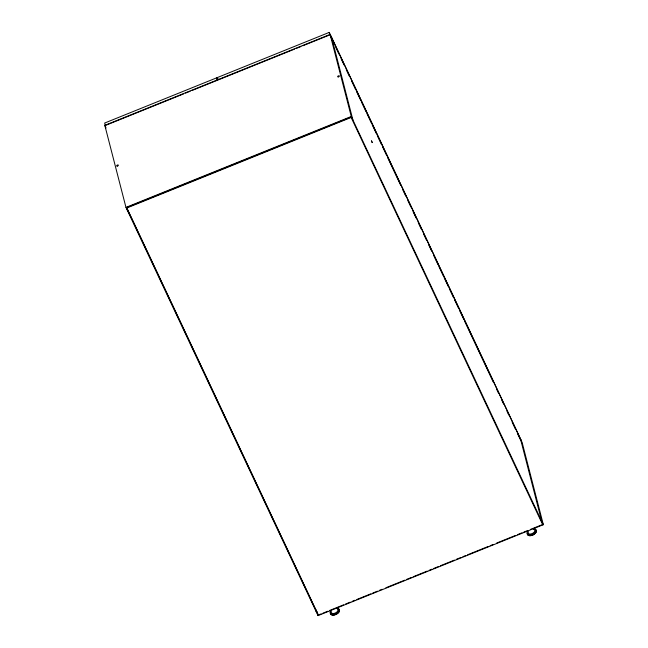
<?xml version="1.0" encoding="UTF-8"?>
<svg xmlns="http://www.w3.org/2000/svg" width="648" height="648" viewBox="0 0 648 648"><rect width="100%" height="100%" fill="white"/><g stroke="black" fill="none" stroke-linecap="round" stroke-linejoin="round"><path stroke-width="0.97" d="M217.461 79.696L216.602 77.865L104.668 123.039L105.3 125.501L183.659 93.879M294.435 49.167L217.947 80.036L217.315 77.574L329.241 32.4L521.049 440.008L521.681 442.463M104.814 125.348L330.099 34.425L522.175 442.616L543.332 524.678L318.046 615.6L125.971 207.409L104.814 125.348L106.045 127.972M185.522 93.126L190.188 91.238M192.051 90.485L217.234 80.32L216.602 77.865M296.298 48.414L300.964 46.535M302.827 45.781L329.881 34.862L329.241 32.4M125.971 207.409L351.257 116.486L330.099 34.425M126.627 207.611L318.443 615.43L126.627 207.611L350.965 117.069L542.781 524.888L542.676 524.483L530.469 529.408M126.733 208.024L351.07 117.482L350.965 117.069M318.338 615.017L321.149 613.883M323.028 613.13L327.726 611.234M329.597 610.473L343.683 604.795M345.554 604.033L350.252 602.138M352.131 601.385L354.942 600.242M356.821 599.489L370.899 593.803M372.778 593.05L377.468 591.154M379.347 590.393L382.166 589.259M385.916 587.744L404.692 580.171M406.571 579.409L411.261 577.514M413.141 576.76L427.218 571.074M429.098 570.321L431.916 569.179M433.787 568.426L438.485 566.53M440.365 565.769L454.442 560.091M456.322 559.329L461.012 557.434M462.891 556.681L465.701 555.547M467.581 554.785L488.236 546.45M490.107 545.697L492.925 544.555M496.684 543.04L515.452 535.467M517.331 534.705L522.021 532.81M523.9 532.057L527.658 530.542M330.739 36.693L333.761 43.108M335.915 47.685L338.928 54.1M341.083 58.676L344.104 65.092M346.259 69.668L349.272 76.083M351.427 80.66L355.736 89.821M356.603 91.652L360.912 100.813M361.77 102.643L366.088 111.804M366.946 113.635L371.255 122.796M372.122 124.627L376.431 133.788M377.29 135.618L381.599 144.779M382.466 146.61L386.775 155.771M387.634 157.602L400.569 185.077M402.724 189.662L405.737 196.069M407.892 200.653L410.913 207.06M413.068 211.645L416.081 218.052M418.235 222.637L421.257 229.044M423.411 233.628L426.425 240.035M428.579 244.62L431.6 251.027M433.755 255.612L438.064 264.773M438.923 266.603L443.24 275.764M444.099 277.595L448.408 286.756M449.275 288.587L453.584 297.74M454.442 299.579L458.752 308.731M459.618 310.57L463.928 319.723M464.786 321.562L493.233 382.012M496.684 389.343L498.409 393.004M501.852 400.334L503.577 403.996M507.028 411.326L508.753 414.987M512.204 422.318L515.217 428.725M517.371 433.31L520.393 439.717M351.257 116.486L543.332 524.678M217.315 77.574L218.174 79.404M520.53 439.117L541.688 521.178M331.744 37.924L352.901 119.985M317.042 611.696L318.046 615.6M315.641 609.169L316.402 612.101M126.862 207.984L127.616 210.908M335.526 613.94A3.329 1.814 -25.2 0 1 335.178 614.069M338.135 612.044A3.588 1.952 -25.2 0 1 337.964 612.311M337.762 612.571A3.588 1.952 -25.2 0 1 337.252 613.073M336.952 613.308A3.588 1.952 -25.2 0 1 336.628 613.526M335.931 613.915A3.588 1.952 -25.2 0 1 335.186 614.215M338.094 611.947A3.588 1.952 -25.2 0 1 337.924 612.214M337.47 612.725A3.588 1.952 -25.2 0 1 337.203 612.976M336.434 608.018A4.868 2.649 -25.2 0 1 338.702 611.153A4.868 2.649 -25.2 0 1 332.481 614.361A4.868 2.649 -25.2 0 1 330.674 610.983M338.426 609.047A4.868 2.649 -25.2 0 1 336.15 614.345A4.609 2.511 -25.2 0 1 330.772 613.292M330.512 612.822A4.868 2.649 -25.2 0 0 336.15 614.345A4.609 2.511 -25.2 0 0 338.629 609.541M337.381 609.152A3.588 1.952 -25.2 0 1 335.105 613.105A3.588 1.952 -25.2 0 1 331.411 611.558M533.984 533.539A3.329 1.814 -25.2 0 1 533.701 533.758M534.138 533.604A3.588 1.952 -25.2 0 1 533.515 534.065M533.174 534.268A3.588 1.952 -25.2 0 1 532.818 534.454M531.328 534.948A3.588 1.952 -25.2 0 1 530.963 535.005M533.79 533.741A3.588 1.952 -25.2 0 1 533.474 533.968M533.782 528.557A4.868 2.649 -25.2 0 1 535.345 532.049A4.868 2.649 -25.2 0 1 528.93 534.867A4.868 2.649 -25.2 0 1 527.845 531.174M534.965 529.465A4.868 2.649 -25.2 0 1 533.523 534.632A4.868 2.649 -25.2 0 1 527.326 533.693M536.22 530.979A4.609 2.511 -25.2 0 1 533.061 534.948A4.609 2.511 -25.2 0 1 527.942 534.924M527.796 534.681A4.609 2.511 -25.2 0 1 527.723 533.506M535.523 530.08A4.609 2.511 -25.2 0 1 535.969 530.469M533.49 529.424A3.588 1.952 -25.2 0 1 534.333 531.959A3.588 1.952 -25.2 0 1 529.926 534.057A3.588 1.952 -25.2 0 1 528.428 531.838M371.523 140.908L372.203 142.568L371.523 140.908M338.24 76.901A0.899 0.486 -25.2 0 0 339.374 75.986A0.899 0.486 -25.2 0 0 338.021 76.067A0.899 0.486 -25.2 0 0 338.24 76.901M117.215 166.107A0.899 0.486 -25.2 0 0 118.349 165.191A0.899 0.486 -25.2 0 0 116.996 165.272A0.899 0.486 -25.2 0 0 117.215 166.107"/></g></svg>
